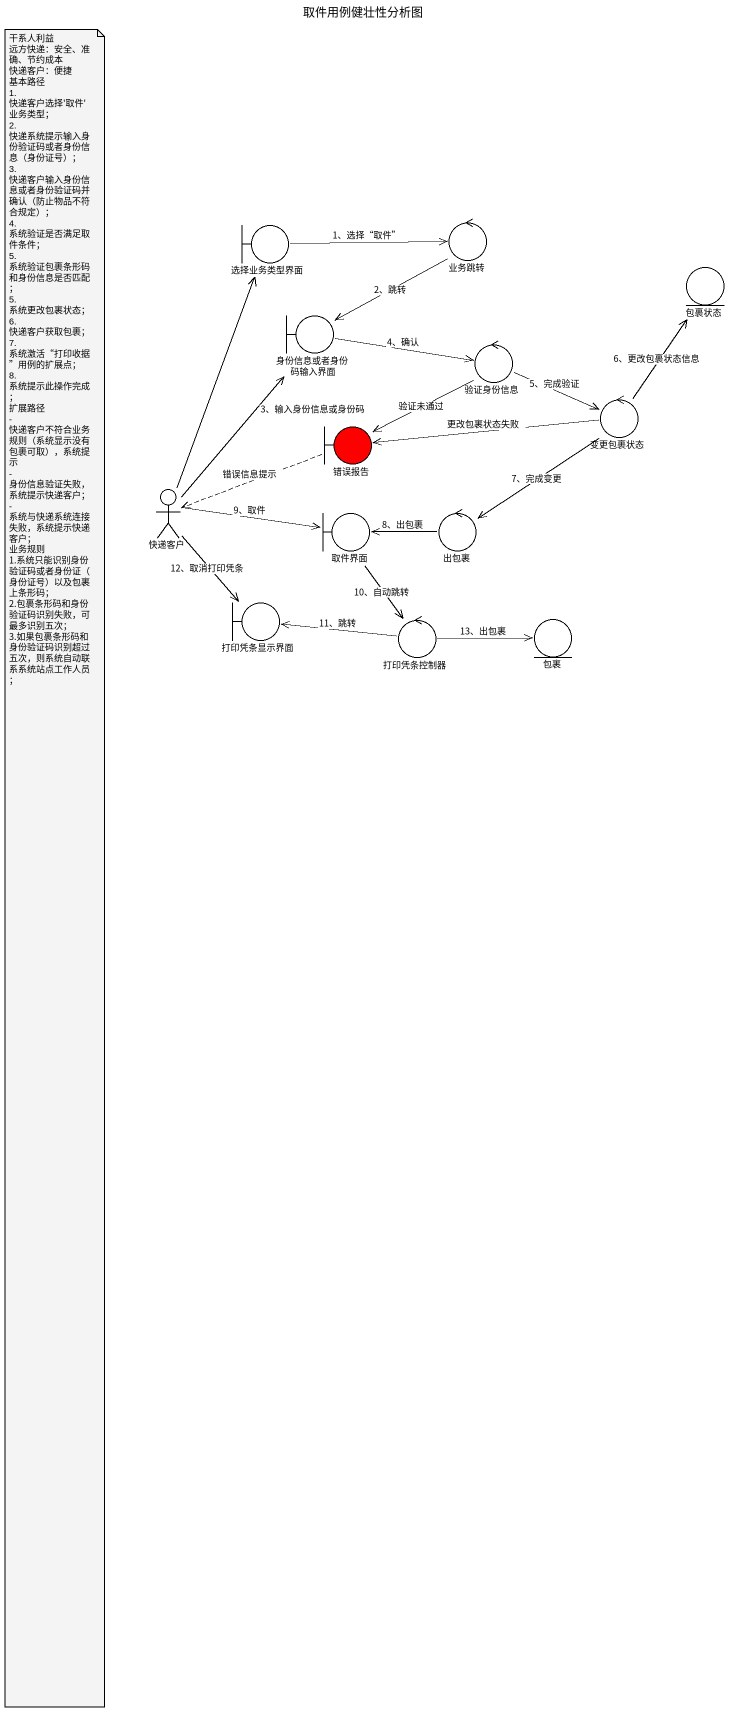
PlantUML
@startuml
title 取件用例健壮性分析图
boundary 选择业务类型界面
control 业务跳转
entity 包裹状态
boundary 身份信息或者身份码输入界面
control 验证身份信息
boundary 错误报告 #FF0000
control 变更包裹状态
actor 快递客户
boundary 取件界面
control 出包裹
boundary 打印凭条显示界面
control 打印凭条控制器
entity 包裹
选择业务类型界面 -right-> 业务跳转 : 1、选择“取件”
业务跳转 --> 身份信息或者身份码输入界面 : 2、跳转
身份信息或者身份码输入界面 -right-> 验证身份信息 : 4、确认
验证身份信息 -left-> 错误报告 : 验证未通过
验证身份信息 -right-> 变更包裹状态 : 5、完成验证
错误报告 .left.> 快递客户 : 错误信息提示
变更包裹状态 -up-> 包裹状态 : 6、更改包裹状态信息
变更包裹状态 -left-> 错误报告 : 更改包裹状态失败
变更包裹状态 --> 出包裹 : 7、完成变更
快递客户 -up-> 选择业务类型界面
快递客户 -up-> 身份信息或者身份码输入界面 : 3、输入身份信息或身份码
快递客户 -right-> 取件界面 : 9、取件
快递客户 --> 打印凭条显示界面 : 12、取消打印凭条
取件界面 --> 打印凭条控制器 : 10、自动跳转
出包裹 -left-> 取件界面 : 8、出包裹
打印凭条控制器 -left-> 打印凭条显示界面 : 11、跳转
打印凭条控制器 -right-> 包裹 : 13、出包裹
note as N1
  干系人利益
  远方快递：安全、准确、节约成本
  快递客户：便捷
  基本路径
  1. 快递客户选择'取件'业务类型；
  2. 快递系统提示输入身份验证码或者身份信息（身份证号）；
  3. 快递客户输入身份信息或者身份验证码并确认（防止物品不符合规定）；
  4. 系统验证是否满足取件条件；
  5. 系统验证包裹条形码和身份信息是否匹配；
  5. 系统更改包裹状态；
  6. 快递客户获取包裹；
  7. 系统激活“打印收据”用例的扩展点；
  8. 系统提示此操作完成；
  扩展路径
  - 快递客户不符合业务规则（系统显示没有包裹可取），系统提示
  - 身份信息验证失败，系统提示快递客户；
  - 系统与快递系统连接失败，系统提示快递客户；
  业务规则
  1.系统只能识别身份验证码或者身份证（身份证号）以及包裹上条形码；
  2.包裹条形码和身份验证码识别失败，可最多识别五次；
  3.如果包裹条形码和身份验证码识别超过五次，则系统自动联系系统站点工作人员；
end note
@enduml
